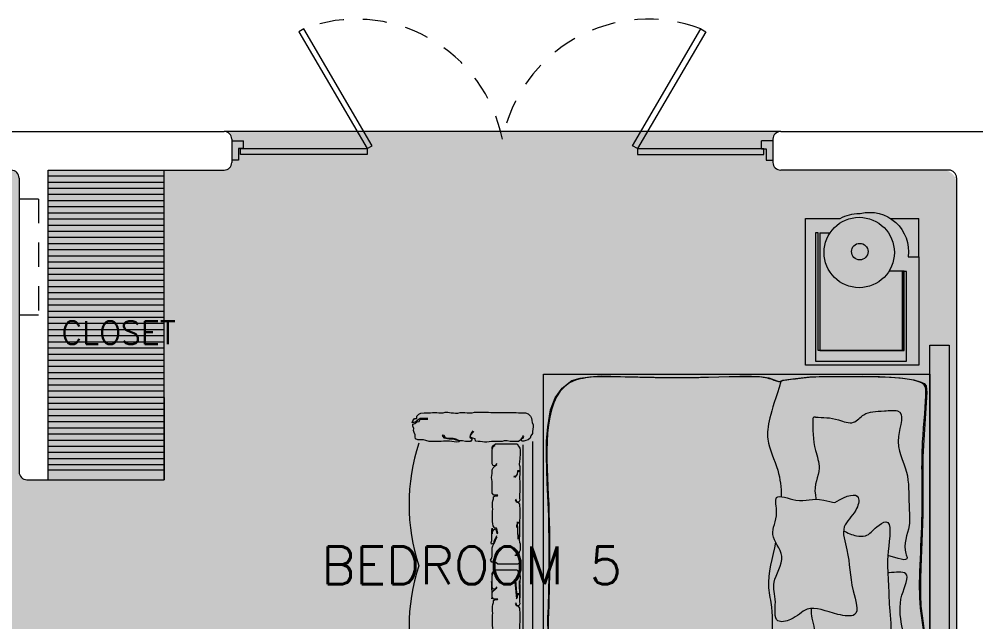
# Model space of a CAD drawing. Header units: metres. Extents: x 113 to 2416, y -346 to 476.
# Drawn here: x 135.917 to 140.867, y -147.143 to -144.028 of the extents above; entities that cross this region are included whole.
import ezdxf

# ---------------------------------------------------------------- set-up
doc = ezdxf.new("R2010")
doc.units = ezdxf.units.M
doc.linetypes.add('0', pattern=[0])
doc.linetypes.add('HIDDEN2', pattern=[0.1875, 0.125, -0.0625])
doc.layers.get('0').update_dxf_attribs({"color": 250, "linetype": '0', "lineweight": 20})
for name, color, linetype, lineweight in [('A-DOOR', 35, 'Continuous', 5), ('A-WALL', 250, 'Continuous', 20), ('baños', 140, 'Continuous', 0), ('closets', 253, 'Continuous', 0), ('MOBILIARIOS', 252, 'Continuous', 0), ('piso', 253, 'Continuous', 0), ('SE-3', 253, 'Continuous', 5), ('textos', 7, 'Continuous', 0)]:
    doc.layers.add(name, color=color, linetype=linetype, lineweight=lineweight)
doc.styles.get("Standard").update_dxf_attribs({"font": 'arial.ttf', "height": 0.1875})

# ---------------------------------------------------------------- blocks, each defined once
blk = doc.blocks.new('A$Ca7b09788')
at = {"layer": 'A-DOOR'}
for p, q in [((1.633476927054289e-05, 0.1005880671967532), (0.06001633402468087, 0.1005782663353187)), ((0.06000980011685897, 0.06057826548253331), (0.0600163340244535, 0.1005782649861402)), ((2.739977043339877, 0.06000980011683055), (2.739983577247529, 0.1000097996204374)), ((2.799983576503166, 0.1000000001081816), (2.739983577247756, 0.100009800969616)), ((0.03500980054349156, 0.0605823491747941), (0.03499999968204293, 0.0005823499193837733)), ((0.06000980011685897, 0.06057826548253331), (0.03500980054349156, 0.0605823491747941)), ((2.739977043339877, 0.06000980011683055), (2.764977042913245, 0.06000571642459818)), ((2.764977042913245, 0.06000571642459818), (2.764967242051796, 5.717169187846594e-06)), ((0.03499999968204293, 0.0005823499193837733), (0, 0.0005880670885716199)), ((2.764967242051796, 5.717169187846594e-06), (2.799967241733839, 0))]:
    blk.add_line(p, q, dxfattribs=at)
for points in [[(0.3470561286628708, 0.664947942311592), (0.6999679813231978, 0.06042066894059417), (0.7261239051742905, 0.07569001401631681), (0.3732120525139635, 0.6802172873873431)], [(2.452943782609509, 0.664947942311592), (2.100031929949182, 0.06042066894059417), (2.073876006098089, 0.07569001401631681), (2.426787858758416, 0.6802172873873431)], [(0.04460117791131779, 0.06058078244542742), (0.6999679813231978, 0.06042066894059417), (0.6999630340578165, 0.03013395193346469), (0.04459623064593643, 0.03029406543828372)], [(2.752394077807821, 0.06000777182291017), (2.09998605013584, 0.06016786992124423), (2.099981102870515, 0.02988115291410054), (2.752389130542497, 0.02972105481576648)]]:
    blk.add_lwpolyline(points, close=True, dxfattribs=at)
at = {"layer": 'A-DOOR', "linetype": 'HIDDEN2'}
for centre, start, end in [((0.6446753326587782, -0.04020226069296484), 11.15442621145828, 110.6470494458895), ((2.155324578613602, -0.04020226069296484), 69.35295055411083, 168.8455737885417)]:
    blk.add_arc(centre, 0.7698679352481372, start, end, dxfattribs=at)
blk = doc.blocks.new('PL BASE 1N NASAS 09')
at = {"layer": 'closets', "transparency": 33554687}
h = blk.add_hatch(dxfattribs=at)
h.set_pattern_fill('LINE', color=256, scale=0.01, angle=180)
h.set_pattern_definition([(180, (-441.8774854139368, -2857.399240221053), (-3.888253587292846e-18, -0.03175), [])])
h.paths.add_polyline_path([(-105.731505035463, -35.44971880325315), (-105.7315050354623, -36.99971880325281), (-105.1315050354622, -36.99971880325281), (-105.131505035463, -35.44971880325281)])
at = {"layer": 'A-WALL'}
for p, q in [((-105.9410489284447, -35.2497188035059), (-104.8210417575693, -35.2497188035059)), ((-104.7810417575693, -35.2897188035059), (-104.7810417575693, -35.40971880325274)), ((-101.9810417575228, -35.28971880079237), (-101.9810417575228, -35.40971880325273)), ((-101.94104175747, -35.24971880079237), (-100.1210712336894, -35.24971880319823)), ((-105.7310489284461, -35.44971880325309), (-104.8210417575692, -35.44971880325274)), ((-105.7310489284457, -37.04971880325287), (-105.7310489284461, -35.44971880325309)), ((-101.0710488992456, -35.44971880325286), (-101.9410417575228, -35.44971880325273)), ((-101.0310488992456, -35.48971880325286), (-101.0310488992456, -39.50971880325277)), ((-105.8810489284447, -35.49064504106125), (-105.8810489284449, -37.00971880325286)), ((-105.8410489284449, -37.04971880325287), (-105.7310489284454, -37.04971880325287))]:
    blk.add_line(p, q, dxfattribs=at)
at = {"layer": 'A-WALL', "linetype": 'HIDDEN2'}
for p, q in [((-105.7810260237488, -35.59971879072846), (-105.8810260237488, -35.59971879072846)), ((-105.7810260237488, -35.59971879072846), (-105.7810260237488, -36.19971879072848)), ((-105.7810260237488, -36.19971879072848), (-105.8810260237488, -36.19971879072848))]:
    blk.add_line(p, q, dxfattribs=at)
at = {"layer": 'A-WALL'}
for centre, start, end in [((-104.8210417575693, -35.2897188035059), 0, 90), ((-101.9410417575228, -35.28971880079237), 89.99999992425958, 180), ((-104.8210417575693, -35.40971880325274), 270.0000000000222, 0), ((-101.9410417575228, -35.40971880325273), 180, 269.9999999999912), ((-105.9210489284447, -35.49064504106124), 359.9999999999917, 90), ((-101.0710488992456, -35.48971880325286), 0, 89.99999999999127), ((-105.8410489284449, -37.00971880325287), 179.9999999999918, 270)]:
    blk.add_arc(centre, 0.04, start, end, dxfattribs=at)
at = {"layer": 'closets', "transparency": 33554687}
for p, q in [((-105.1310050354626, -37.04971880325275), (-105.131005035463, -35.44971880325275)), ((-105.1310050354628, -36.62471880325314), (-105.1310050354626, -37.04971880325275)), ((-105.7315050354623, -36.99971880325287), (-105.1310050354622, -36.99971880325275)), ((-105.7315050354623, -37.04971880325287), (-105.1310050354622, -37.04971880325275))]:
    blk.add_line(p, q, dxfattribs=at)
at = {"layer": 'piso'}
blk.add_line((-101.9410417638408, -35.24971880424409), (-104.8210417575681, -35.2497188035059), dxfattribs=at)
at = {"color": 1}
blk.add_blockref('A$Ca7b09788', (-104.7810417575693, -35.3991295285971), dxfattribs=at)
at = {"layer": 'textos'}
for s, insert, char_height, width, attachment_point in [('\\pxqc;{\\Fromans|c0;\\H0.8x;CLOSET\\H1.25x; }', (-103.6640647398443, -36.34984426900138), 0.15, 3.405476511770505, 9), ('{\\Fromans|c0; BEDROOM 5}', (-104.4507867617049, -37.59052401788787), 0.195, 3.404876511770499, 7)]:
    blk.add_mtext(s, dxfattribs=dict(at, insert=insert, char_height=char_height, width=width, attachment_point=attachment_point))
blk = doc.blocks.new('A$Ca3ef8f56')
at = {"layer": 'MOBILIARIOS'}
for p, q in [((0.003195403097095095, 0.1527033372694859), (0.003195403097322469, 1.451924246139242)), ((0.05319540309727699, 0.1693901862818166), (0.05319540309727699, 1.42835933106835))]:
    blk.add_line(p, q, dxfattribs=at)
for points in [[(0.6248771440950236, 1.532406710350187), (0.6212087240223241, 1.543400731105066), (0.6126485956714873, 1.554394632366893), (0.6016430946962714, 1.555616243334953), (0.6004202880052958, 1.56661014459678), (0.5906373529634834, 1.577604165351659), (0.5796318519882675, 1.582490370245068), (0.5637348834920317, 1.583711861720076), (0.5527291417594711, 1.583711861720076), (0.5417234000269104, 1.584933472688135), (0.5307178990516945, 1.584933472688135), (0.5197121573189065, 1.586154964163143), (0.49770091461113, 1.586154964163143), (0.4866954136359141, 1.583711861720076), (0.4756896719031261, 1.583711861720076), (0.4646841709279101, 1.584933472688135), (0.4536784291953495, 1.587376575138478), (0.4402270740808376, 1.587376575138478), (0.4231072988938536, 1.583711861720076), (0.4121015571612929, 1.583711861720076), (0.401096056186077, 1.582490370245068), (0.3888675077625408, 1.582490370245068), (0.3766389593390045, 1.586154964163143), (0.3534049099402523, 1.586154964163143), (0.3411766022740608, 1.584933472688135), (0.3301708605415001, 1.583711861720076), (0.3142738920452643, 1.584933472688135), (0.3032681503127037, 1.587376575138478), (0.2519085839941795, 1.587376575138478), (0.2409030830189636, 1.588598066613486), (0.2298973412864029, 1.588598066613486), (0.2176687928628667, 1.586154964163143), (0.08682414330627353, 1.586154964163143), (0.07459559488273726, 1.584933472688135), (0.03913299706067619, 1.584933472688135), (0.02445883525518866, 1.578825656826666), (0.01223052758922449, 1.567831755564839), (0.008561866759180248, 1.55683773480996), (0.00611625337745636, 1.544622222580074), (0.003670399238160371, 1.533628321318247), (1.979165688226203e-06, 1.522634300563368), (1.979165688226203e-06, 1.511640399301541), (0.001224785856436483, 1.500646378546662), (0.002447592547412114, 1.488430866316776), (0.002447592547412114, 1.477436965054949), (0.01100748014090414, 1.465221452825062), (0.01467614097094838, 1.454227432070184), (0.02568188270350902, 1.444455022283364), (0.03668738367872493, 1.442011919840297), (0.04769312541151294, 1.438347325914947), (0.05869862638672885, 1.438347325914947), (0.06114423976845274, 1.449341227176774), (0.05013873879323683, 1.454227432070184), (0.04769312541151294, 1.463999841857003)], [(0.4707984451396783, 1.46644294430007), (0.4622383167888415, 1.455449043038243), (0.4512328158136256, 1.454227432070184), (0.4341127998690695, 1.450562838144833), (0.4231072988938536, 1.450562838144833), (0.4108787504703173, 1.449341227176774), (0.3998732494951014, 1.445676633258699), (0.3876447010715651, 1.445676633258699), (0.3827532335507726, 1.434682612496545), (0.3949817819743089, 1.433461121021537), (0.4072103303978452, 1.434682612496545), (0.4194386380638093, 1.437125714946887), (0.4316671864873456, 1.438347325914947), (0.4634613642371619, 1.438347325914947), (0.4744668652123778, 1.43590422347188), (0.5160437372464344, 1.43590422347188), (0.5270492382216503, 1.437125714946887), (0.5380549799542109, 1.437125714946887), (0.555174755141195, 1.442011919840297), (0.5674033035647312, 1.444455022283364), (0.5845230787517153, 1.444455022283364), (0.5967516271752515, 1.445676633258699), (0.6077573689080396, 1.449341227176774), (0.6089801755987878, 1.460335247931653), (0.6089801755987878, 1.47132914919348), (0.6150944498105559, 1.482323169948359), (0.6175400631922798, 1.493317071210186), (0.6163172565015316, 1.504311091965064), (0.6224315307132997, 1.515304993226891), (0.6224315307132997, 1.52629901398177), (0.6114257889805117, 1.529963607899845), (0.6004202880052958, 1.538514526211657), (0.5894145462727352, 1.539736017686664), (0.5845230787517153, 1.550730038441543), (0.5735175777764994, 1.55195152991655), (0.544169254165979, 1.55195152991655)], [(0.544169254165979, 1.554394632366893), (0.5612890293529631, 1.555616243334953), (0.5722947710855237, 1.555616243334953), (0.5845230787517153, 1.554394632366893), (0.5955288204845033, 1.545843833548133), (0.6065345622170639, 1.537292915243597), (0.6175400631922798, 1.534849812793254), (0.6212087240223241, 1.534849812793254)], [(0.05013873879323683, 1.467664555268129), (0.05625301300500496, 1.45667053451325), (0.06359009390752135, 1.445676633258699), (0.07581864233105762, 1.437125714946887), (0.09049280413631777, 1.437125714946887), (0.1063897726325536, 1.43590422347188), (0.1173952736077695, 1.437125714946887), (0.13329248286135, 1.439568817389954), (0.1491894513573584, 1.439568817389954), (0.1601949523325743, 1.43590422347188), (0.1981034042941587, 1.43590422347188), (0.2152231794811428, 1.437125714946887), (0.2262286804563587, 1.434682612496545), (0.238457228879895, 1.432239510053478), (0.2506857773034312, 1.433461121021537), (0.2616912782786471, 1.434682612496545), (0.2726970200112078, 1.43590422347188), (0.2837025209864237, 1.437125714946887), (0.2971538761009356, 1.438347325914947), (0.2995997302400042, 1.449341227176774), (0.3106052312152201, 1.454227432070184), (0.3216109729480081, 1.45667053451325), (0.324056586329732, 1.467664555268129), (0.3142738920452643, 1.478658456529956), (0.306936811142748, 1.488430866316776)], [(0.3106052312152201, 1.490873968759843), (0.3203881662570325, 1.479880067505292), (0.3252793930204803, 1.468886046743137), (0.3265021997114559, 1.457892145488586), (0.31549669873624, 1.448119735701766), (0.3228337796387564, 1.437125714946887), (0.3497364898675528, 1.437125714946887), (0.3656334583637886, 1.439568817389954), (0.3778620067873248, 1.439568817389954), (0.3888675077625408, 1.44079042836529), (0.3998732494951014, 1.448119735701766), (0.4133246046093859, 1.451784329619841), (0.4402270740808376, 1.451784329619841), (0.4524556225043739, 1.455449043038243), (0.4597927034071176, 1.46644294430007), (0.4695753976913579, 1.468886046743137)], [(0.09463840531969936, 1.37715253886563), (0.08440164263237193, 1.37715253886563), (0.07587112743811986, 1.387378437219013), (0.06734061224386778, 1.397604216072068), (0.06734061224386778, 1.407830114425451), (0.0707528664731285, 1.418055893285782), (0.08098962916045593, 1.42316878271231), (0.1821729610828129, 1.42316878271231), (0.1924097237703677, 1.414647260498896), (0.2026462457003504, 1.412943003851979), (0.2128830083876778, 1.412943003851979), (0.2197075168459719, 1.402717224998923), (0.2128830083876778, 1.392491326645541), (0.2111770016517198, 1.38056117164524), (0.2111770016517198, 1.339657817225088), (0.2077647474226865, 1.329432038364757), (0.2026462457003504, 1.319206140011374), (0.197527984735359, 1.308980361158319), (0.1941157305060983, 1.298754582297988), (0.188997469541107, 1.288528683944605), (0.1855852153120736, 1.281711418378109)], [(0.08440164263237193, 1.233990917884512), (0.08440164263237193, 1.223765019531129), (0.08098962916045593, 1.213539240670798), (0.0707528664731285, 1.205017718457384), (0.0707528664731285, 1.257851227877836), (0.0724588732090865, 1.271485639517778), (0.0724588732090865, 1.298754582297988), (0.0707528664731285, 1.308980361158319), (0.06563460550813716, 1.319206140011374), (0.06563460550813716, 1.351587972225389), (0.0724588732090865, 1.361813870578771), (0.07416512070216186, 1.372039649431827), (0.08440164263237193, 1.373744025571796), (0.08952014435470801, 1.373744025571796)], [(0.188997469541107, 1.276598528951581), (0.1924097237703677, 1.286824427304964), (0.1992342322284344, 1.297050206158019), (0.2026462457003504, 1.307276104511402), (0.2043524931936531, 1.317501883371733), (0.2145892558809805, 1.320910516158619), (0.2162952626169385, 1.310684617805236), (0.2128830083876778, 1.300458838944905), (0.2128830083876778, 1.247625329524453), (0.2111770016517198, 1.237399550671398), (0.2111770016517198, 1.167522996824118), (0.2094707541586445, 1.157297098470735), (0.2060584999293837, 1.147071319610404), (0.195821977999401, 1.13854979739699), (0.190703476277065, 1.148775576257322), (0.188997469541107, 1.159001474610704), (0.1821729610828129, 1.165818740177201)], [(0.09293239858374136, 0.9902751674962929), (0.08781389686140528, 1.000501065849676), (0.07757737493142258, 1.003909698636562), (0.0707528664731285, 1.014135477489617), (0.0707528664731285, 1.024361256349948), (0.06904661897982578, 1.034587154703331), (0.06904661897982578, 1.085716287983814), (0.0707528664731285, 1.095942186337197), (0.0707528664731285, 1.182861784604029), (0.07757737493142258, 1.194791820104001), (0.08098962916045593, 1.205017718457384), (0.08269563589641393, 1.215243497317715), (0.08610789012544728, 1.227173652318015), (0.08610789012544728, 1.228878028457984)], [(0.1821729610828129, 1.164114364037232), (0.1855852153120736, 1.147071319610404), (0.188997469541107, 1.136845540757349), (0.1992342322284344, 1.13514116461738), (0.2060584999293837, 1.124915385757049), (0.2077647474226865, 1.114689487403666), (0.2094707541586445, 1.102759332410642), (0.2094707541586445, 1.049925942483242), (0.2077647474226865, 1.039700044129859), (0.2094707541586445, 1.029474265276804), (0.2094707541586445, 1.005613955276203), (0.2077647474226865, 0.9953880569228204), (0.2043524931936531, 0.9851622780697653), (0.2043524931936531, 0.9749364992094343), (0.1941157305060983, 0.9698234902898548), (0.1838789678187709, 0.9698234902898548), (0.1821729610828129, 0.9664148575029685), (0.2026462457003504, 0.9664148575029685), (0.2111770016517198, 0.9561890786426375), (0.2111770016517198, 0.8965384231560165), (0.2128830083876778, 0.8863125248026336), (0.2145892558809805, 0.8760867459423025), (0.2128830083876778, 0.9658608475874644), (0.2111770016517198, 0.9556350687344093), (0.2111770016517198, 0.9351833915206953), (0.2060584999293837, 0.9249574931673124), (0.195821977999401, 0.9147317143142573), (0.1872912220478042, 0.9079144487404847)], [(0.09463840531969936, 0.8760867459423025), (0.08610789012544728, 0.9658608475874644), (0.08098962916045593, 0.9556350687344093), (0.07928338166715321, 0.9454091703810263), (0.06904661897982578, 0.9402962809544988), (0.06734061224386778, 0.9505221793078817), (0.06904661897982578, 0.9607479581609368), (0.0707528664731285, 0.8726781131626922), (0.0707528664731285, 0.8829038920157473), (0.06904661897982578, 0.8965384231560165), (0.06734061224386778, 0.9084685781490407), (0.06734061224386778, 0.9493718130761408), (0.0707528664731285, 0.961301968076441), (0.0707528664731285, 0.981753645282879), (0.06904661897982578, 0.991979543636262), (0.07416512070216186, 1.002205322496593), (0.08440164263237193, 1.000501065849676), (0.08781389686140528, 0.9902751674962929), (0.08952014435470801, 0.9868665347166825)], [(0.2111770016517198, 0.8448551604669774), (0.2111770016517198, 0.8346293816066463), (0.2043524931936531, 0.8244034832532634), (0.1941157305060983, 0.8158819610471255), (0.08269563589641393, 0.8158819610471255), (0.07587112743811986, 0.8295163726870669), (0.06734061224386778, 0.8397422710404499), (0.06563460550813716, 0.8499680498935049), (0.06563460550813716, 0.8601939482468879), (0.06734061224386778, 0.8704197271072189), (0.06734061224386778, 0.8806456254606019), (0.0707528664731285, 0.890871404313657), (0.0724588732090865, 0.9079144487404847), (0.06904661897982578, 0.9181403470938676), (0.06904661897982578, 0.9385920243075816), (0.08098962916045593, 0.9402962809544988), (0.08269563589641393, 0.9590437015140196), (0.08952014435470801, 0.8692694803758059), (0.09975690704203544, 0.8709737370154471), (0.09805065954873271, 0.8743823698023334)], [(0.1872912220478042, 0.9028015593139571), (0.195821977999401, 0.9130274576673401), (0.2060584999293837, 0.9147317143142573), (0.2111770016517198, 0.9045058159608743), (0.2111770016517198, 0.851672426033474), (0.2094707541586445, 0.8414465276800911), (0.2060584999293837, 0.831220748827036), (0.195821977999401, 0.8244034832532634)], [(0.09463840531969936, 0.7399965342920041), (0.08440164263237193, 0.7399965342920041), (0.07587112743811986, 0.750222432645387), (0.06734061224386778, 0.7604482115057181), (0.06734061224386778, 0.770674109859101), (0.0707528664731285, 0.7808998887194321), (0.08098962916045593, 0.7860127781459596), (0.1821729610828129, 0.7860127781459596), (0.1924097237703677, 0.7774912559325458), (0.2026462457003504, 0.7757869992856286), (0.2128830083876778, 0.7757869992856286), (0.2197075168459719, 0.7655612204325735), (0.2128830083876778, 0.7553353220791905), (0.2111770016517198, 0.7434051670788904), (0.2111770016517198, 0.7025018126587383), (0.2077647474226865, 0.6922760337984073), (0.2026462457003504, 0.6820501354450244), (0.197527984735359, 0.6718243565919693), (0.1941157305060983, 0.6615985777316382), (0.188997469541107, 0.6513726793782553), (0.1855852153120736, 0.6445554138117586)], [(0.08440164263237193, 0.5968349133181619), (0.08440164263237193, 0.5866090149647789), (0.08098962916045593, 0.5763832361044479), (0.0707528664731285, 0.567861713891034), (0.0707528664731285, 0.6206952233114862), (0.0724588732090865, 0.6343296349514276), (0.0724588732090865, 0.6615985777316382), (0.0707528664731285, 0.6718243565919693), (0.06563460550813716, 0.6820501354450244), (0.06563460550813716, 0.7144319676590385), (0.0724588732090865, 0.7246578660124214), (0.07416512070216186, 0.7348836448654765), (0.08440164263237193, 0.7365880210054456), (0.08952014435470801, 0.7365880210054456)], [(0.09293239858374136, 0.4531191629284876), (0.08781389686140528, 0.4633450612818706), (0.07757737493142258, 0.4667536940687569), (0.0707528664731285, 0.4769794729290879), (0.0707528664731285, 0.487205251782143), (0.06904661897982578, 0.497431150135526), (0.06904661897982578, 0.548560283416009), (0.0707528664731285, 0.558786181769392), (0.0707528664731285, 0.6457057800362236), (0.07757737493142258, 0.6576358155434718), (0.08098962916045593, 0.567861713891034), (0.08269563589641393, 0.5780874927513651), (0.08610789012544728, 0.5900176477516652), (0.08610789012544728, 0.5917220238916343)], [(0.188997469541107, 0.6394425243852311), (0.1924097237703677, 0.649668422738614), (0.1992342322284344, 0.6598942015916691), (0.2026462457003504, 0.6701200999450521), (0.2043524931936531, 0.6803458788053831), (0.2145892558809805, 0.6837545115849935), (0.2162952626169385, 0.6735286132316105), (0.2128830083876778, 0.6633028343785554), (0.2128830083876778, 0.6104693249581032), (0.2111770016517198, 0.6002435461050482), (0.2111770016517198, 0.6303669922563131), (0.2094707541586445, 0.6201410939029302), (0.2060584999293837, 0.6099153150498751), (0.195821977999401, 0.6013937928364612), (0.190703476277065, 0.6116195716895163), (0.188997469541107, 0.6218454700428993), (0.1821729610828129, 0.6286627356166719)], [(0.1821729610828129, 0.6269583594694268), (0.1855852153120736, 0.6099153150498751), (0.188997469541107, 0.599689536189544), (0.1992342322284344, 0.5979851600495749), (0.2060584999293837, 0.5877593811892439), (0.2077647474226865, 0.5775334828358609), (0.2094707541586445, 0.5656033278428367), (0.2094707541586445, 0.5127699379154365), (0.2077647474226865, 0.5025440395620535), (0.2094707541586445, 0.4923182607089984), (0.2094707541586445, 0.4684579507156741), (0.2077647474226865, 0.4582320523622911), (0.2043524931936531, 0.4480062735019601), (0.2043524931936531, 0.437780494648905), (0.1941157305060983, 0.4326674857220496), (0.1838789678187709, 0.4326674857220496), (0.1821729610828129, 0.4292588529351633), (0.2026462457003504, 0.4292588529351633), (0.2111770016517198, 0.4190330740821082), (0.2111770016517198, 0.3593824185882113), (0.2128830083876778, 0.3491565202348283), (0.2145892558809805, 0.3389307413744973), (0.2128830083876778, 0.3287048430211144), (0.2111770016517198, 0.3184790641680593), (0.2111770016517198, 0.2980273869543453), (0.2060584999293837, 0.2878014886009623), (0.195821977999401, 0.2775757097479072), (0.1872912220478042, 0.2707584441741346)], [(0.09463840531969936, 0.3389307413744973), (0.08610789012544728, 0.3287048430211144), (0.08098962916045593, 0.3184790641680593), (0.07928338166715321, 0.3082531658146763), (0.06904661897982578, 0.3031402763808728), (0.06734061224386778, 0.3133661747415317), (0.06904661897982578, 0.3235919535945868), (0.0707528664731285, 0.335522108594887), (0.0707528664731285, 0.345747887447942), (0.06904661897982578, 0.3593824185882113), (0.06734061224386778, 0.3713125735885114), (0.06734061224386778, 0.4122158085083356), (0.0707528664731285, 0.4241459635086358), (0.0707528664731285, 0.4445976407150738), (0.06904661897982578, 0.4548235390684567), (0.07416512070216186, 0.4650493179287878), (0.08440164263237193, 0.4633450612818706), (0.08781389686140528, 0.4531191629284876), (0.08952014435470801, 0.4497105301488773)], [(0.2111770016517198, 0.1925851407140726), (0.2111770016517198, 0.1823593618537416), (0.2043524931936531, 0.1721334635003586), (0.1941157305060983, 0.1636119412869448), (0.08269563589641393, 0.1636119412869448), (0.07587112743811986, 0.1772463529341621), (0.06734061224386778, 0.1874722512875451), (0.06563460550813716, 0.1976980301406002), (0.06563460550813716, 0.2230379436805379), (0.06734061224386778, 0.2332637225408689), (0.06734061224386778, 0.2434896208942519), (0.0707528664731285, 0.2537153997473069), (0.0724588732090865, 0.2707584441741346), (0.06904661897982578, 0.2809843425275176), (0.06904661897982578, 0.3014360197412316), (0.08098962916045593, 0.3031402763808728), (0.08269563589641393, 0.3218876969476696), (0.08952014435470801, 0.3321134758080007), (0.09975690704203544, 0.3338177324549179), (0.09805065954873271, 0.3372263652345282)], [(0.1872912220478042, 0.2656455547476071), (0.195821977999401, 0.27587145310099), (0.2060584999293837, 0.2775757097479072), (0.2111770016517198, 0.2673498113945243), (0.2111770016517198, 0.1994024062805693), (0.2094707541586445, 0.1891765079271863), (0.2060584999293837, 0.1789507290741312), (0.195821977999401, 0.1721334635003586)], [(0.6248771440950236, 0.05619262828258798), (0.6212087240223241, 0.0451986075277091), (0.6126485956714873, 0.03420470626588212), (0.6016430946962714, 0.03298309529782273), (0.6004202880052958, 0.02198919403599575), (0.5906373529634834, 0.01099517328111688), (0.5796318519882675, 0.006108968387707137), (0.5637348834920317, 0.00488747691269964), (0.5527291417594711, 0.00488747691269964), (0.5417234000269104, 0.003665865944640245), (0.5307178990516945, 0.003665865944640245), (0.5197121573189065, 0.002444374469632749), (0.49770091461113, 0.002444374469632749), (0.4866954136359141, 0.00488747691269964), (0.4756896719031261, 0.00488747691269964), (0.4646841709279101, 0.003665865944640245), (0.4536784291953495, 0.001222763494297396), (0.4402270740808376, 0.001222763494297396), (0.4231072988938536, 0.00488747691269964), (0.4121015571612929, 0.00488747691269964), (0.401096056186077, 0.006108968387707137), (0.3888675077625408, 0.006108968387707137), (0.3766389593390045, 0.002444374469632749), (0.3534049099402523, 0.002444374469632749), (0.3411766022740608, 0.003665865944640245), (0.3301708605415001, 0.00488747691269964), (0.3142738920452643, 0.003665865944640245), (0.3032681503127037, 0.001222763494297396), (0.2519085839941795, 0.001222763494297396), (0.2409030830189636, 1.272019289899617e-06), (0.2298973412864029, 1.272019289899617e-06), (0.2176687928628667, 0.002444374469632749), (0.08682414330627353, 0.002444374469632749), (0.07459559488273726, 0.003665865944640245), (0.03913299706067619, 0.003665865944640245), (0.02445883525518866, 0.00977368180610938), (0.01223052758922449, 0.02076758306793636), (0.008561866759180248, 0.03176160382281523), (0.00611625337745636, 0.0439771160527016), (0.003670399238160371, 0.05497101731452858), (1.979165688226203e-06, 0.06596503806940746), (1.979165688226203e-06, 0.07695893933123443), (0.001224785856436483, 0.08795296008611331), (0.002447592547412114, 0.1001684723159997), (0.002447592547412114, 0.1111623735778267), (0.01100748014090414, 0.123377885807713), (0.01467614097094838, 0.1343719065625919), (0.02568188270350902, 0.1441443163494114), (0.03668738367872493, 0.1465874187924783), (0.04769312541151294, 0.1502520127178286), (0.05869862638672885, 0.1502520127178286), (0.06114423976845274, 0.1392581114560016), (0.05013873879323683, 0.1343719065625919), (0.04769312541151294, 0.1245994967757724)], [(0.05013873879323683, 0.1209347833646461), (0.05625301300500496, 0.131928804119525), (0.06359009390752135, 0.142922705374076), (0.07581864233105762, 0.151473623685888), (0.09049280413631777, 0.151473623685888), (0.1063897726325536, 0.1526951151608955), (0.1173952736077695, 0.151473623685888), (0.13329248286135, 0.1490305212428211), (0.1491894513573584, 0.1490305212428211), (0.1601949523325743, 0.1526951151608955), (0.1981034042941587, 0.1526951151608955), (0.2152231794811428, 0.151473623685888), (0.2262286804563587, 0.1539167261362309), (0.238457228879895, 0.1563598285792978), (0.2506857773034312, 0.1551382176112384), (0.2616912782786471, 0.1539167261362309), (0.2726970200112078, 0.1526951151608955), (0.2837025209864237, 0.151473623685888), (0.2971538761009356, 0.1502520127178286), (0.2995997302400042, 0.1392581114560016), (0.3106052312152201, 0.1343719065625919), (0.3216109729480081, 0.131928804119525), (0.324056586329732, 0.1209347833646461), (0.3142738920452643, 0.1099408821028192), (0.306936811142748, 0.1001684723159997)], [(0.3106052312152201, 0.09772536987293279), (0.3203881662570325, 0.1087192711274838), (0.3252793930204803, 0.1197132918896386), (0.3265021997114559, 0.1307071931441897), (0.31549669873624, 0.1404796029310091), (0.3228337796387564, 0.151473623685888), (0.3497364898675528, 0.151473623685888), (0.3656334583637886, 0.1490305212428211), (0.3778620067873248, 0.1490305212428211), (0.3888675077625408, 0.1478089102674858), (0.3998732494951014, 0.1404796029310091), (0.4133246046093859, 0.1368150090129348), (0.4402270740808376, 0.1368150090129348), (0.4524556225043739, 0.1331502955945325), (0.4597927034071176, 0.1221563943327055), (0.4695753976913579, 0.1197132918896386)], [(0.4707984451396783, 0.1221563943327055), (0.4622383167888415, 0.1331502955945325), (0.4512328158136256, 0.1343719065625919), (0.4341127998690695, 0.1380365004879422), (0.4231072988938536, 0.1380365004879422), (0.4108787504703173, 0.1392581114560016), (0.3998732494951014, 0.142922705374076), (0.3876447010715651, 0.142922705374076), (0.3827532335507726, 0.1539167261362309), (0.3949817819743089, 0.1551382176112384), (0.4072103303978452, 0.1539167261362309), (0.4194386380638093, 0.151473623685888), (0.4316671864873456, 0.1502520127178286), (0.4634613642371619, 0.1502520127178286), (0.4744668652123778, 0.1526951151608955), (0.5160437372464344, 0.1526951151608955), (0.5270492382216503, 0.151473623685888), (0.5380549799542109, 0.151473623685888), (0.555174755141195, 0.1465874187924783), (0.5674033035647312, 0.1441443163494114), (0.5845230787517153, 0.1441443163494114), (0.5967516271752515, 0.142922705374076), (0.6077573689080396, 0.1392581114560016), (0.6089801755987878, 0.1282640907011228), (0.6089801755987878, 0.1172701894392958), (0.6150944498105559, 0.1062761686844169), (0.6175400631922798, 0.09528226742258994), (0.6163172565015316, 0.08428824666771106), (0.6224315307132997, 0.07329434540588409), (0.6224315307132997, 0.06230032465100521), (0.6114257889805117, 0.05863573073293082), (0.6004202880052958, 0.05008481242111884), (0.5894145462727352, 0.04886332094611134), (0.5845230787517153, 0.03786930019123247), (0.5735175777764994, 0.03664780871622497), (0.544169254165979, 0.03664780871622497)], [(0.544169254165979, 0.03420470626588212), (0.5612890293529631, 0.03298309529782273), (0.5722947710855237, 0.03298309529782273), (0.5845230787517153, 0.03420470626588212), (0.5955288204845033, 0.04275550508464221), (0.6065345622170639, 0.05130642338917824), (0.6175400631922798, 0.05374952583952108), (0.6212087240223241, 0.05374952583952108)]]:
    blk.add_lwpolyline(points, dxfattribs=at)
for centre in [(-0.3845845623553146, 1.110699940625636), (-0.3845845623553146, 0.4778993980071391)]:
    blk.add_arc(centre, 1.026091316848396, 342.0398837505684, 17.96011624943164, dxfattribs=at)
blk = doc.blocks.new('A$C11dadbfd')
at = {"layer": 'MOBILIARIOS'}
for p, q in [((1.795068755986335, 3.633479608670598), (1.94171578383623, 3.633479608670598)), ((1.94171578383623, 3.435408665183161), (1.94171578383623, 3.633479608670598)), ((1.941715783839186, 0.2292046298649097), (1.941715783839186, 0.03113368637747271)), ((1.795068755989291, 0.03113368637747271), (1.941715783839186, 0.03113368637747271))]:
    blk.add_line(p, q, dxfattribs=at)
for points in [[(1.387518700390615, 2.87466378745745), (1.387518700390615, 2.875337144455955), (1.355351606951558, 2.875337144455955), (1.355351606951558, 3.633479608670598), (1.535698410703731, 3.633479608670598, -0.1276948140736062), (1.633929370915553, 3.65898262843308, -0.007082882577145533), (1.63964953809284, 3.658901593823032, -0.5284901441234436), (1.887423814053932, 3.435408665183161), (1.94171578383623, 3.435408665183161), (1.94171578383623, 2.875337144455955), (1.898514117773743, 2.875337144455955), (1.898514117773743, 2.87466378745745), (1.857518700390642, 2.87466378745745)], [(1.387518700393571, 0.7899495075906202), (1.387518700393571, 0.7892761505921158), (1.355351606954514, 0.7892761505921158), (1.355351606954514, 0.03113368637747271), (1.535698410706686, 0.03113368637747271, 0.1276948140736062), (1.633929370918509, 0.005630666614990787, 0.007082882577145533), (1.639649538095796, 0.005711701225266097, 0.5284901441234436), (1.887423814056888, 0.2292046298649097), (1.941715783839186, 0.2292046298649097), (1.941715783839186, 0.7892761505921158), (1.898514117776699, 0.7892761505921158), (1.898514117776699, 0.7899495075906202), (1.857518700393598, 0.7899495075906202)]]:
    blk.add_lwpolyline(points, format="xyb", close=True, dxfattribs=at)
for points in [[(1.857518700390642, 3.360408665183115), (1.857518700390642, 2.950337144456), (1.421154523506061, 2.950337144456), (1.421154523506061, 3.558479608670552), (1.407518700390597, 3.558479608670552), (1.407518700390597, 2.894663787457432), (1.857518700390642, 2.894663787457432), (1.878514117772852, 2.894663787457432), (1.878514117772852, 3.359238736198279), (1.857518700390642, 3.359238736198279), (1.857518700390642, 2.950337144456)], [(2.099997163476246, 0.6773800744260257), (1.999997163476223, 0.6773800744260257), (1.999997163476223, 2.97738007442598), (2.099997163476246, 2.97738007442598)], [(1.999997163476223, 0.8273800744260029), (-2.836523776750255e-06, 0.8273800744260029), (-2.836523776750255e-06, 2.827380074426003), (1.999997163476223, 2.827380074426003)], [(1.983972571766287, 2.735857461448916), (1.9681895268929, 2.488459610518703), (1.963462066252589, 2.400267659276267), (1.962569421409398, 2.155942323196427), (1.962569421409398, 2.104623815323237), (1.958770175900895, 1.962066962630672), (1.952123613540152, 1.8304712495285), (1.950224837697078, 1.76489705638528), (1.950224837697078, 1.68506391281403), (1.953073848372469, 1.628994598236829), (1.964468197252472, 1.540610002599919), (1.973030473688993, 1.472763258621796), (1.977778260207458, 1.413840194863042), (1.977778260207458, 1.317851043341363), (1.978728495040627, 1.279838059396695), (1.980627270883701, 1.218064511616035), (1.985375057401313, 1.103068868122023), (1.991071384930592, 1.026089473731531), (1.989087917925758, 0.9459428748728556), (1.985290366240463, 0.9107803749500931), (1.975794793203477, 0.8889233989550576), (1.954904871286544, 0.8708638031644682), (1.911226251610287, 0.8566113830542008), (1.834860231207472, 0.8461498128289691), (1.741804970503381, 0.842349167466466), (1.61527976274067, 0.8461498128289691), (1.508931377313502, 0.8518540460324857), (1.461160480709509, 0.8556971384651888), (1.410835298671714, 0.8575974611464403), (1.377600793042348, 0.860447945168346), (1.337721418874651, 0.8690026623937115), (1.302588137402267, 0.8766039531187744), (1.276000194134497, 0.8813580249816368), (1.170021062172339, 0.8794772932560591), (1.053939968455666, 0.874690569800407), (0.9229041094270087, 0.8680394404159983), (0.7571719753191815, 0.8642257344163227), (0.651963532926743, 0.8656362832107334), (0.6118402482138094, 0.8673080447449593), (0.5341022309941081, 0.8689830714380378), (0.4509846311906358, 0.8731755359107751), (0.4116980951541223, 0.8740114166778881), (0.35987387955646, 0.8723396551436622), (0.3113915771949678, 0.8723396551436622), (0.2344903086517434, 0.8715037743765492), (0.1880558385769291, 0.8741061062956987), (0.1337230707730441, 0.8816355635174205), (0.09359978606016739, 0.8941835705007293), (0.05932866061277764, 0.9134251539394995), (0.03759521472659344, 0.9401994597588441), (0.02254898295927887, 0.9728249309471835), (0.01586176884040924, 1.007128693989159), (0.0133549104574513, 1.060670775309291), (0.01502671398714028, 1.120070552316974), (0.01753357237015507, 1.164411414881215), (0.02006075663217644, 1.209911408978201), (0.02173256016186542, 1.253416390775328), (0.02256930883834229, 1.304447564635268), (0.02340436369161125, 1.354646122887857), (0.02424111236803128, 1.480139253358686), (0.02340436369161125, 1.567981832561088), (0.02591291589772027, 1.625709848035399), (0.02925652295715508, 1.785206346897041), (0.02925652295715508, 1.91990396128358), (0.02758471942740925, 2.094756504080976), (0.01999130987906028, 2.26757485266711), (0.01581264796641335, 2.404780109354988), (0.01664770281968231, 2.482585589034329), (0.02254728913607096, 2.556544711121205), (0.03759352090344237, 2.643551409556551), (0.06099877031931555, 2.705462094025279), (0.09694169929639429, 2.756493267885219), (0.1479308600407876, 2.795815580687872), (0.190894686313186, 2.807586479771089), (0.2410470983811592, 2.815115936992868), (0.2995602219208422, 2.820134486754398), (0.3981949363503077, 2.816787698527094), (0.4881589696569222, 2.81428332138546), (0.5734209496719131, 2.812611559851234), (0.666203504835778, 2.810939798316952), (0.8130037766828764, 2.812647476602876), (0.9074598291996381, 2.814319238137102), (0.9605357801656282, 2.816856266871525), (1.015705296645933, 2.818528028404899), (1.077560333421843, 2.817692147638638), (1.131893101225671, 2.815181240177594), (1.165679793228946, 2.809323544490098), (1.208309936324838, 2.794264630046598), (1.223356168092209, 2.790081961052181), (1.238402399859524, 2.79677553750679), (1.303601043694869, 2.805976756262737), (1.379243801577104, 2.815184505337299), (1.482057177919216, 2.816859532030378), (1.650416431859469, 2.817688882478933), (1.738564686661562, 2.816856266871525), (1.799584668584203, 2.813509478643368), (1.858931153154003, 2.807651782955872), (1.916607528017266, 2.799286444966981), (1.954445845190207, 2.78757105359108), (1.970328825633942, 2.779202450443393), (1.97952289813577, 2.767490324227253), (1.982866505195148, 2.748248740788483)], [(1.857518700393598, 0.3042046298649552), (1.857518700393598, 0.7142761505920703), (1.421154523509017, 0.7142761505920703), (1.421154523509017, 0.1061336863775182), (1.407518700393553, 0.1061336863775182), (1.407518700393553, 0.7699495075906384), (1.857518700393598, 0.7699495075906384), (1.878514117775808, 0.7699495075906384), (1.878514117775808, 0.3053745588497918), (1.857518700393598, 0.3053745588497918), (1.857518700393598, 0.7142761505920703)]]:
    blk.add_lwpolyline(points, close=True, dxfattribs=at)
for points in [[(1.430351606951604, 3.558479608670552), (1.430351606951604, 2.950337144456), (1.866715783836185, 2.950337144456), (1.866715783836185, 3.360408665183115), (1.788069889362646, 3.360408665183115)], [(1.430351606951604, 3.558479608670552), (1.482895161275451, 3.558479608670552)], [(1.430351606954559, 0.1061336863775182), (1.430351606954559, 0.7142761505920703), (1.86671578383914, 0.7142761505920703), (1.86671578383914, 0.3042046298649552), (1.788069889365602, 0.3042046298649552)], [(1.430351606954559, 0.1061336863775182), (1.482895161278407, 0.1061336863775182)]]:
    blk.add_lwpolyline(points, dxfattribs=at)
for centre, radius in [((1.633929370915553, 3.457051138416148), 0.1819314900169047), ((1.636906070266718, 3.461701047524741), 0.04266141194329975), ((1.633929370918509, 0.2075621566319228), 0.1819314900169047), ((1.636906070269674, 0.2029122475233294), 0.04266141194329975)]:
    blk.add_circle(centre, radius, dxfattribs=at)
blk.add_arc((1.403526871990493, 2.597189220391897), 0.009322844809484695, 64.43662383404757, 168.7327288698923, dxfattribs=at)
for points, knots in [([(0.2769114285578098, 2.815187114787079), (0.2379125443588919, 2.811621884761735), (-0.01454875461104166, 2.788542183334812), (0.04165652686339172, 2.134453392689011), (0.0310345176218334, 1.753992621605619), (0.02559507883921697, 1.559161961379061)], [0, 0, 0, 0, 0.1176851511446992, 0.761840927958895, 1.437923567279961, 1.437923567279961, 1.437923567279961, 1.437923567279961]), ([(1.253640163181103, 0.883693156428933), (1.253640163181103, 0.883693156428933), (1.253640163181103, 0.883693156428933), (1.253640163181103, 0.883693156428933), (1.255292441273582, 0.8836426464939677), (1.290157709867799, 0.883693156428933), (1.360064916955764, 0.8632530049433171), (1.531890758437726, 0.8551336351111445), (1.739022495886161, 0.8393893153400995), (1.969695528887542, 0.8632530049433171), (1.995420780713403, 0.9487250421645967), (1.969695528887542, 1.198694391826905), (1.98237402727932, 1.469848124693158), (1.929404998116183, 1.658882210397053), (1.969695528887542, 2.080398208376039), (1.951172079108233, 2.442029060072912), (1.984629542241407, 2.716535237156734), (1.969695528887542, 2.815187114787079), (1.577289132383441, 2.815187114787079), (1.390955991057751, 2.815187114787079), (1.249116012711681, 2.795357950411017), (1.235830649059608, 2.795357950411017), (1.220325182066915, 2.783502281326719), (1.150018481913435, 2.815187114787079), (1.085336435293698, 2.815187114787079), (0.9644086927762032, 2.815187114787079)], [2.895365809452833, 2.895365809452833, 2.895365809452833, 2.895365809452833, 2.896475167567581, 3.053535054920034, 3.138588007445891, 3.190251896581996, 3.293580315935915, 3.39368315210294, 3.686394424775318, 3.848283039240519, 3.942303397465387, 4.166996252122638, 4.499824392756644, 4.847406500465407, 5.433591404991118, 5.797125941466142, 6.09361335658, 6.186669111660371, 6.495546014505356, 6.666012804721912, 6.82845160720905, 7.05997283894692, 7.190876788833408, 7.299821814080406, 7.383927788051401, 7.383927788051401, 7.383927788051401, 7.383927788051401]), ([(1.229114940534373, 2.789943502839776), (1.175287328863817, 2.623069598062045), (1.134404570720221, 2.500609258283191), (1.219292845027724, 2.342818276655464), (1.230597763424271, 2.241484820065978), (1.230589840080199, 2.195431632244436)], [0.0005695824477310926, 0.0005695824477310926, 0.0005695824477310926, 0.0005695824477310926, 0.2116189087536818, 0.3895346359079904, 0.5346505252229149, 0.5346505252229149, 0.5346505252229149, 0.5346505252229149]), ([(1.407549765327701, 2.605599438257116), (1.446361477103835, 2.604989394409415), (1.511228971863375, 2.603969804851204), (1.605184026266102, 2.560441572526031), (1.663253290781086, 2.638628311914431), (1.736845191267662, 2.634033988532281), (1.884088320312799, 2.65188354900755), (1.802490281263033, 2.46786968765656), (1.896975814543339, 2.333593486685288), (1.886423677111907, 2.172172489463776), (1.903511822789028, 2.031842582262868), (1.855462072667365, 1.944314267746961), (1.896539325909089, 1.84959903407173), (1.829128301535775, 1.879034033581263), (1.782291370903408, 1.890222788925485)], [0, 0, 0, 0, 0.125512787055193, 0.2097743099682242, 0.2790976254550555, 0.3851135679420741, 0.4405555726394715, 0.5799712888962129, 0.7761554528804249, 0.9566319775557365, 1.067828415500797, 1.221053919319797, 1.242986189265796, 1.352802324029555, 1.352802324029555, 1.352802324029555, 1.352802324029555]), ([(1.394383711699902, 2.599010773366444), (1.393999245684313, 2.544010295126668), (1.393395299788438, 2.457611727395147), (1.446826943984831, 2.325765094200392), (1.393707502895438, 2.25420780495898), (1.408952774257727, 2.198119075475347), (1.409913838622799, 2.181246460701061)], [0, 0, 0, 0, 0.1739602850895847, 0.2732688870110785, 0.4204063718390972, 0.4281346625458327, 0.4281346625458327, 0.4281346625458327, 0.4281346625458327]), ([(1.508610507105345, 2.164281968990565), (1.49358591753969, 2.165216816382497), (1.399670987910213, 2.197265118347218), (1.3383193727189, 2.152145356378185), (1.181983305354947, 2.223481264552959), (1.222732470053529, 2.090495579435242), (1.157345452195727, 1.997889690319596), (1.270969442977389, 1.88181320247395), (1.171686559516274, 1.75689405359924), (1.210580182549052, 1.666010581761157), (1.185278170095728, 1.536264946083008), (1.298756357483967, 1.557914885788193), (1.375060217970372, 1.64598585988017), (1.48945923480926, 1.587114900089091), (1.648140056428304, 1.566481337227856), (1.580890376932075, 1.753339563600264), (1.588954963349693, 1.878084664736946), (1.532088982336461, 2.044166183432424), (1.616361854667161, 2.103388232082636), (1.648338193724499, 2.219729086822724), (1.571077822910183, 2.205680772645223), (1.508610507105345, 2.164281968990565)], [0.4832047920739609, 0.4832047920739609, 0.4832047920739609, 0.4832047920739609, 0.5336398764082951, 0.6861046842412798, 0.7909799753117924, 0.874215497115337, 0.9939508094445129, 1.121456416955103, 1.272937706585586, 1.391057637304999, 1.496020888319344, 1.565669635593288, 1.671480889586271, 1.841411079301668, 1.9315036318519, 2.070401640548217, 2.301906214988071, 2.4275258580699, 2.537166850271705, 2.607901283405144, 2.719001318742484, 2.719001318742484, 2.719001318742484, 2.719001318742484]), ([(1.553004334910781, 2.018929853231498), (1.573884525439894, 2.007557291378419), (1.609497936428625, 1.991333728777875), (1.67903838781632, 1.98696410118032), (1.714053325663997, 2.034928386385104), (1.811811018132175, 2.099287673959452), (1.773952114652047, 1.885822623515651), (1.785313226831192, 1.76740584595268), (1.788993118306109, 1.608650577193941), (1.804585542061432, 1.497530916335108), (1.786082258094609, 1.319560863101799), (1.673103190076347, 1.437027053678719), (1.564388661768533, 1.405725454124195), (1.472773891458132, 1.421307572140279), (1.406573051317991, 1.409753548506217), (1.359952969785866, 1.440050754865638), (1.422935382021365, 1.492575464369622), (1.38514822026707, 1.5574686828528), (1.386651723714238, 1.605047416856905), (1.387444341859236, 1.617499372761245)], [0.03257075630309283, 0.03257075630309283, 0.03257075630309283, 0.03257075630309283, 0.1077118399227512, 0.1562235940320643, 0.2352256756454843, 0.2911109532155585, 0.4512467839026335, 0.6177178275097226, 0.7704724982928759, 0.9578802825575795, 1.03696153188833, 1.155398007915017, 1.259300500941925, 1.397904807600561, 1.433880680091341, 1.478270770875345, 1.518706179620231, 1.629902617564384, 1.669516255980007, 1.669516255980007, 1.669516255980007, 1.669516255980007]), ([(1.201267464208911, 1.95976126471345), (1.18637009103378, 1.880449874389342), (1.147046661949844, 1.769044251286743), (1.192377151538267, 1.593059901709864), (1.16569778376487, 1.411378348656399), (1.275180978690855, 1.179544910256311), (1.195441767034936, 0.979971910034692), (1.243926126752115, 0.9002960708637602), (1.255292441271877, 0.883693156428933)], [0.7807458308121562, 0.7807458308121562, 0.7807458308121562, 0.7807458308121562, 1.0310466892413, 1.138144098751868, 1.338216485598598, 1.63878884509558, 1.870510250235058, 1.932727194499606, 1.932727194499606, 1.932727194499606, 1.932727194499606]), ([(1.399433340452902, 1.415086360141288), (1.399731439066159, 1.367402049274574), (1.400328860921661, 1.256610241168289), (1.396280103865763, 1.117080826623067), (1.357094149424938, 1.034112266239447), (1.374765510179259, 0.904231695057149), (1.447878194267219, 1.010835995443813), (1.528251674733099, 0.9774749129923634), (1.666201453566373, 0.9712977382025656), (1.760118680023425, 1.092837424872016), (1.89865133537478, 0.9321529552028665), (1.881759813041072, 1.122180322998929), (1.88950917516047, 1.233468554265528), (1.888230208184723, 1.395648929141089), (1.850140203448348, 1.534146098392682), (1.833984765475236, 1.67021949948753), (1.914438366450554, 1.814435210419845), (1.818890718125886, 1.804392955796459), (1.784252134467692, 1.801319723813549), (1.781772423472262, 1.801103026886267)], [0, 0, 0, 0, 0.1525986715150793, 0.3058242391128123, 0.4134979338673906, 0.4901113596505404, 0.5709496036131511, 0.6956934090983465, 0.7510841480168508, 0.9330091746938525, 1.044779701799547, 1.135217333732861, 1.336369307569065, 1.489125266278924, 1.623797865735793, 1.783332723296877, 1.909904470840052, 2.000263635852266, 2.00733300325449, 2.00733300325449, 2.00733300325449, 2.00733300325449]), ([(0.02559507883836432, 1.559161961379914), (0.02559507883921697, 1.427246228647675), (0.02559507883921697, 1.231576439305343), (0.004826260573111085, 0.9350177835116824), (0.1359855481138084, 0.8632530049433171), (0.4133625641524077, 0.8809590029316041), (0.6394912489584499, 0.8632530049433171), (1.064555520927343, 0.8758908829072993), (1.161337042606476, 0.883693156428933), (1.253664805234962, 0.883693156428933)], [0, 0, 0, 0, 0.4182947798107781, 0.6340900995773628, 0.8776607844884763, 1.085184436150009, 1.239381938576903, 1.462689229624507, 1.680419468665177, 1.680419468665177, 1.680419468665177, 1.680419468665177])]:
    blk.add_open_spline(points, degree=3, knots=knots, dxfattribs=at)
blk.add_open_spline([(0.9644086927753506, 2.815187114787079), (0.6575339169517065, 2.800519885902816), (0.4702391661231786, 2.815993704844175), (0.2769114285578098, 2.815187114787079)], degree=3, dxfattribs=at)
blk = doc.blocks.new('PL MUEBLES 1N NASAS 09')
at = {"layer": 'baños'}
blk.add_blockref('PL BASE 1N NASAS 09', (162.2615445691817, 88.20329366328178), dxfattribs=at)
at = {"layer": 'MOBILIARIOS'}
blk.add_blockref('A$C11dadbfd', (59.09277367103357, 48.87069478560304), dxfattribs=at)
at = {"layer": 'MOBILIARIOS', "rotation": 180}
blk.add_blockref('A$Ca3ef8f56', (59.03912779061619, 51.5031748997487), dxfattribs=at)

msp = doc.modelspace()

# ---------------------------------------------------------------- hatches: boundary and pattern name
at = {"layer": 'SE-3', "true_color": 0xffc78f, "transparency": 33554483}
h = msp.add_hatch(color=31, dxfattribs=at)
h.dxf.hatch_style = 1
edge = h.paths.add_edge_path()
edge.add_line((135.2470650019976, -148.358051588114), (135.8670650019994, -148.3580515881142))
edge.add_arc((135.8398570212068, -148.2857355998278), 0.07726497512231931, 290.6181778509367, 358.2823234869184)
edge.add_line((135.9170872780943, -148.2880515881144), (135.9170872780927, -144.8489778259227))
edge.add_arc((135.8770872780927, -144.8489778259226), 0.03999999999999204, 359.9999999999592, 450)
edge.add_line((135.8770872780927, -144.8089778259227), (135.8570872780927, -144.8089778259227))
edge.add_arc((135.8570872780927, -144.7689778259227), 0.03999999999999204, 179.9999999999593, 270.0000000000407, ccw=False)
edge.add_line((135.8170872780927, -144.7689778259227), (135.817087276365, -144.6480515930812))
edge.add_arc((135.8570872858352, -144.6480515940178), 0.04000000947021932, 90.00001656163789, 179.9999986584067, ccw=False)
edge.add_line((135.857087274273, -144.6080515845476), (135.1770941048181, -144.6080516494826))
edge.add_arc((135.1770941177566, -144.6480516494826), 0.03999999999999414, -4.069988790433854e-11, 90.00001853303621, ccw=False)
edge.add_line((135.2170941177566, -144.6480516494826), (135.2170125812284, -144.7706043488483))
edge.add_arc((135.1770941177566, -144.7680516494826), 0.04000000000000661, 269.9999690553301, 356.3410410046843, ccw=False)
edge.add_line((135.1770940961532, -144.8080516494826), (134.8569688400982, -144.8080513191117))
edge.add_arc((134.8570811027142, -144.7680514766478), 0.04000000000035375, 180.0000000004885, 269.8391954366308, ccw=False)
edge.add_line((134.8170811027138, -144.7680514766481), (134.8170811027138, -144.6480514766481))
edge.add_arc((134.8570811027138, -144.6480514766481), 0.03999999999999204, 93.18960480661752, 180, ccw=False)
edge.add_line((134.8548554884491, -144.6081134416296), (134.1770649872409, -144.6080514650841))
edge.add_arc((134.1770649972803, -144.648051465084), 0.03999999999993646, -8.151346264639869e-11, 90.00001438038191, ccw=False)
edge.add_line((134.2170649972803, -144.6480514650841), (134.2170649831295, -144.7680515895084))
edge.add_arc((134.1753983191816, -144.767218252793), 0.04167499651626051, 258.4653880250213, 358.85423243822544, ccw=False)
edge.add_arc((134.1587295967958, -144.8488823302557), 0.0416728760437458, 78.46188951969302, 178.8577375352151)
edge.add_line((134.1170650019972, -144.8480515847915), (134.1170650019994, -146.9780515881141))
edge.add_line((134.1170650019994, -146.9780515881141), (134.1170650019972, -148.3180515881114))
edge.add_arc((134.1570650019972, -148.3180515881145), 0.03999999999999204, 179.9999999956032, 270)
edge.add_line((134.1570650019972, -148.3580515881144), (135.2470650019976, -148.358051588114))
h = msp.add_hatch(color=31, dxfattribs=at)
h.dxf.hatch_style = 1
edge = h.paths.add_edge_path()
edge.add_arc((140.69708730729, -144.8780515881124), 0.06999999999999318, 4.652697134027084e-11, 90)
edge.add_line((140.69708730729, -144.8080515881124), (139.8570944490145, -144.8080515881142))
edge.add_arc((139.8570944490146, -144.7680515881141), 0.04000000000002046, 180.0000000000407, 269.9999999999186, ccw=False)
edge.add_line((139.8170944490146, -144.7680515881142), (139.8170780254713, -144.6574623133503))
edge.add_arc((139.8578440713588, -144.6495681627868), 0.04152334416227672, 91.03441877645832, 190.9594111960733, ccw=False)
edge.add_line((139.8570944490675, -144.6080515856538), (136.9803747376999, -144.6081863189485))
edge.add_arc((136.9770944489682, -144.6480515883674), 0.04000000000003331, 4.0813574742060155e-11, 85.29604993254031, ccw=False)
edge.add_line((137.0170944489682, -144.6480515883673), (137.0170944489682, -144.7680515881142))
edge.add_arc((136.9770944489682, -144.7680515881142), 0.03999999999996362, -90.00000000004081, 4.0813574742060155e-11, ccw=False)
edge.add_line((136.9770944489682, -144.8080515881142), (136.0670872780919, -144.8080515881127))
edge.add_line((136.0670872780919, -144.8080515881127), (136.0666311710751, -146.4080515881143))
edge.add_line((136.0666311710751, -146.4080515881143), (135.9570872780925, -146.4080515881143))
edge.add_arc((135.9570872780925, -146.3680515881143), 0.03999999999996362, 184.6824168622248, 270.0000000000407, ccw=False)
edge.add_line((135.9172207786735, -146.3713168942367), (135.9171185008706, -147.3464714465338))
edge.add_arc((135.9570872780918, -147.3480515881139), 0.03999999999960029, 89.99999999942997, 177.7360248167114, ccw=False)
edge.add_line((135.9570872780922, -147.3080515881143), (136.067087278092, -147.3080515881143))
edge.add_line((136.067087278092, -147.3080515881143), (136.0670872780919, -148.9080515881125))
edge.add_line((136.0670872780919, -148.9080515881125), (136.8270872780921, -148.9080515881143))
edge.add_arc((136.8270872780922, -148.9480515881143), 0.03999999999999204, 0, 90.0000000000407, ccw=False)
edge.add_line((136.8670872780921, -148.9480515881143), (136.8670872780921, -149.0680515881143))
edge.add_arc((136.8270872780921, -149.0680515881143), 0.03999999999999204, -87.84334903700238, 0, ccw=False)
edge.add_line((136.8285925489887, -149.1080232550738), (137.8539804819753, -149.1079307533248))
edge.add_arc((137.8570872780918, -149.0680515881143), 0.03999999999996743, 179.9999999999593, 265.5453558306929, ccw=False)
edge.add_line((137.8170872780918, -149.0680515881143), (137.8170872780918, -148.9480515881143))
edge.add_arc((137.8570872780918, -148.9480515881143), 0.03999999999999204, 89.9999999999593, 179.9999999999593, ccw=False)
edge.add_line((137.8570872780918, -148.9080515881143), (140.6970873072936, -148.9080515881125))
edge.add_arc((140.6970873072936, -148.8380515881125), 0.06999999999999318, 270, 360.0000000000466)
edge.add_line((140.7670873072936, -148.8380515881124), (140.76708730729, -144.8780515881123))

# ---------------------------------------------------------------- block references
msp.add_blockref('PL MUEBLES 1N NASAS 09', (79.53659163735574, -197.5616264481432))

doc.saveas('drawing.dxf')
